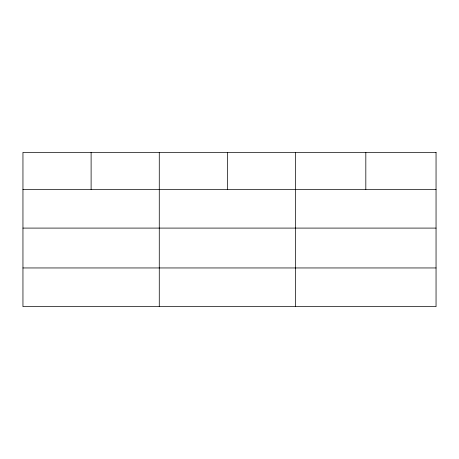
<?xml version="1.0" encoding="UTF-8"?>
<svg xmlns="http://www.w3.org/2000/svg" width="459" height="459" viewBox="0 0 459 459"><rect width="100%" height="100%" fill="white"/><g stroke="black" fill="none" stroke-linecap="round" stroke-linejoin="round"><path stroke-width="0.69" d="M22.95 189.406L436.05 189.406M22.95 228.094L436.05 228.094M22.95 267.953L436.05 267.953M365.823 152.359L365.823 189.406M295.596 152.359L295.596 306.641M227.434 152.359L227.434 189.406M159.273 152.359L159.273 306.641M91.112 152.359L91.112 189.406M436.05 152.359L22.95 152.359L22.95 306.641L436.05 306.641L436.05 152.359"/></g></svg>
